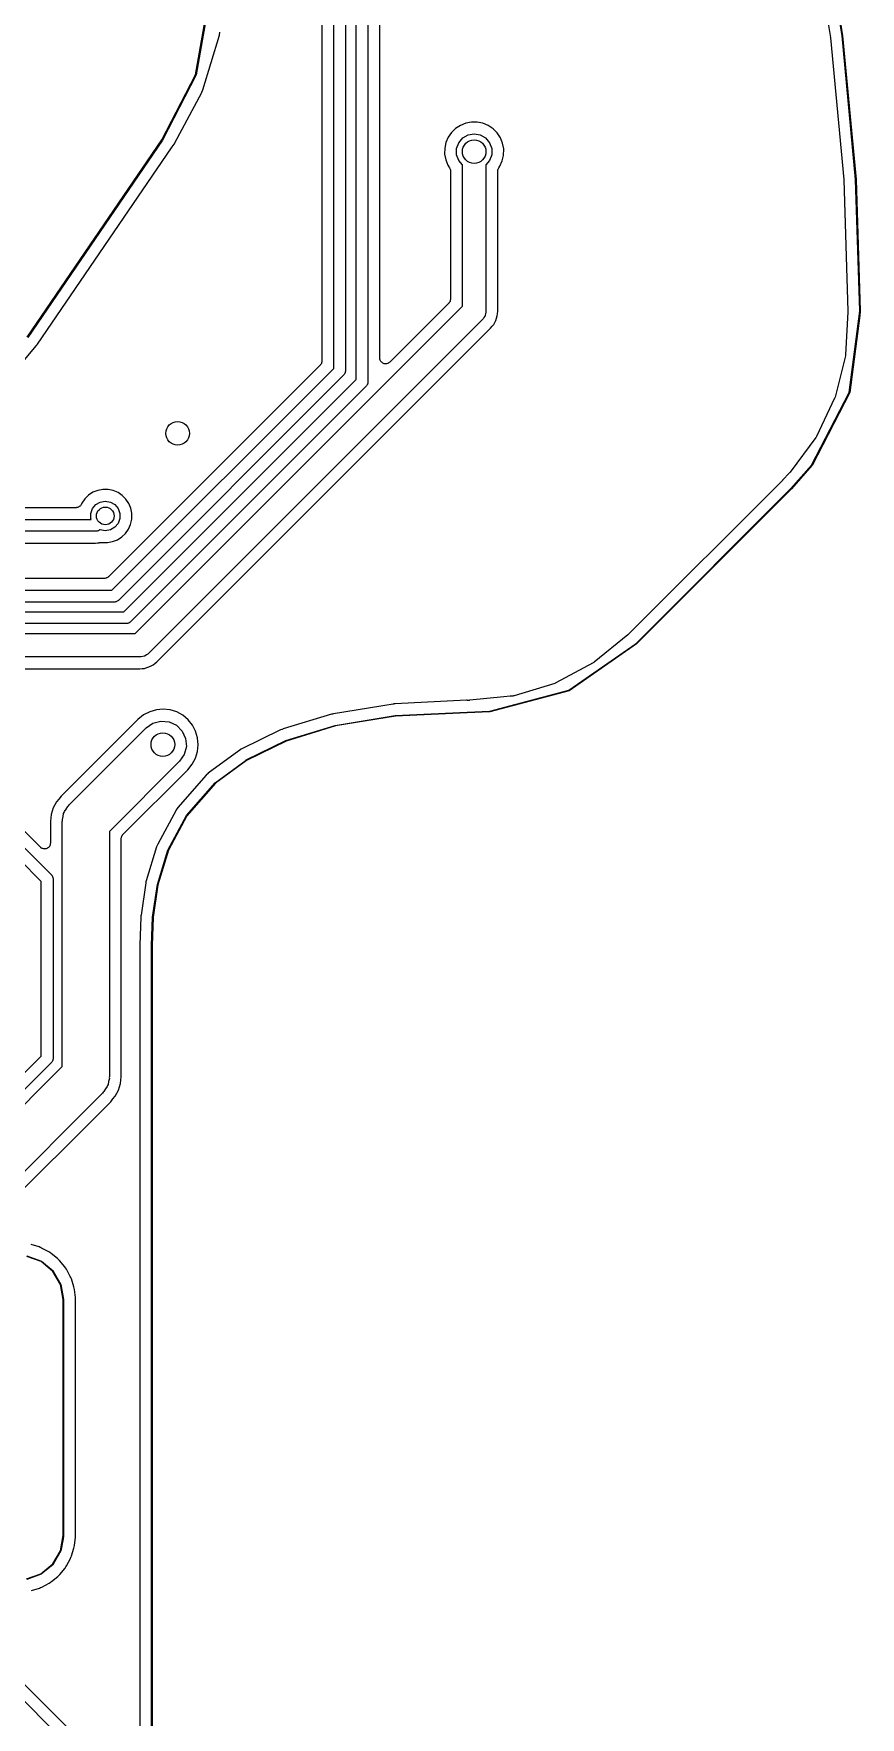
# Model space of a CAD drawing. Extents: x 69.6 to 139.6, y -158 to -61.
# Drawn here: x 125.59 to 139.59, y -118.11 to -89.58 of the extents above; entities that cross this region are included whole.
import ezdxf

# ---------------------------------------------------------------- set-up
doc = ezdxf.new("R2010")
doc.units = 0
doc.header["$MEASUREMENT"] = 0
doc.layers.add('BLACK', color=7, linetype='CONTINUOUS')

msp = doc.modelspace()

# ---------------------------------------------------------------- linework, layer by layer
at = {"layer": 'Black'}
for p, q in [((131.05, -95.4386), (131.05, -73.1514)), ((131.25, -73.11), (131.25, -95.48)), ((131.45, -95.0729), (131.45, -73.1149)), ((130.67, -95.2486), (130.67, -73.4614)), ((130.87, -73.42), (130.87, -95.29)), ((130.47, -77.8303), (130.47, -95.1243)), ((139.283, -89.6132), (138.868, -87.0203)), ((138.877, -87.0186), (139.293, -89.6117)), ((138.671, -87.0567), (139.085, -89.6393)), ((128.328, -90.2717), (128.63, -88.5624)), ((128.63, -88.6195), (128.337, -90.2742)), ((128.453, -90.5262), (128.733, -89.6006)), ((128.733, -89.5997), (128.743, -89.5528)), ((128.733, -89.6006), (128.733, -89.5997)), ((139.085, -89.6393), (139.084, -89.6426)), ((139.084, -89.6426), (139.085, -89.6457)), ((139.085, -89.6457), (139.312, -92.0485)), ((139.513, -92.0476), (139.283, -89.6132)), ((139.293, -89.6117), (139.293, -89.6119)), ((139.293, -89.6119), (139.293, -89.6121)), ((139.293, -89.6121), (139.523, -92.0468)), ((127.76, -91.3781), (128.328, -90.2717)), ((128.337, -90.2756), (127.768, -91.3829)), ((128.337, -90.2742), (128.337, -90.2749)), ((128.337, -90.2749), (128.337, -90.2756)), ((127.98, -91.4248), (128.434, -90.5711)), ((128.434, -90.5703), (128.453, -90.5262)), ((128.434, -90.5711), (128.434, -90.5703)), ((132.665, -91.252), (132.61, -91.333)), ((132.735, -91.1834), (132.665, -91.252)), ((132.817, -91.1298), (132.735, -91.1834)), ((132.908, -91.093), (132.817, -91.1298)), ((132.856, -91.3443), (132.947, -91.292)), ((133.004, -91.0746), (132.908, -91.093)), ((132.947, -91.292), (133.05, -91.2739)), ((133.103, -91.0753), (133.004, -91.0746)), ((133.05, -91.2739), (133.153, -91.292)), ((133.199, -91.095), (133.103, -91.0753)), ((133.153, -91.292), (133.244, -91.3443)), ((133.289, -91.133), (133.199, -91.095)), ((133.37, -91.1879), (133.289, -91.133)), ((133.439, -91.2575), (133.37, -91.1879)), ((133.494, -91.3391), (133.439, -91.2575)), ((125.477, -94.7208), (127.76, -91.3781)), ((127.768, -91.3835), (125.486, -94.7264)), ((125.652, -94.8378), (127.922, -91.5096)), ((127.768, -91.3829), (127.768, -91.3832)), ((127.768, -91.3832), (127.768, -91.3835)), ((127.922, -91.5096), (127.926, -91.5058)), ((127.926, -91.5058), (127.929, -91.5012)), ((127.929, -91.5012), (127.935, -91.4939)), ((127.935, -91.4939), (127.965, -91.4487)), ((127.965, -91.4487), (127.97, -91.4405)), ((127.97, -91.4405), (127.973, -91.4364)), ((127.973, -91.4364), (127.975, -91.4316)), ((127.975, -91.4316), (127.98, -91.4248)), ((132.551, -91.519), (132.549, -91.617)), ((132.571, -91.4231), (132.551, -91.519)), ((132.61, -91.333), (132.571, -91.4231)), ((132.753, -91.5227), (132.789, -91.4244)), ((132.753, -91.6273), (132.753, -91.5227)), ((132.789, -91.4244), (132.856, -91.3443)), ((133.244, -91.3443), (133.311, -91.4244)), ((133.311, -91.4244), (133.347, -91.5227)), ((133.347, -91.5227), (133.347, -91.6273)), ((133.531, -91.4298), (133.494, -91.3391)), ((133.55, -91.5253), (133.531, -91.4298)), ((133.548, -91.6387), (133.55, -91.5253)), ((132.549, -91.617), (132.567, -91.7135)), ((132.567, -91.7135), (132.603, -91.8047)), ((132.603, -91.8047), (132.634, -91.8526)), ((132.634, -91.8526), (132.638, -91.8629)), ((132.638, -91.8629), (132.644, -91.8726)), ((132.644, -91.8726), (132.645, -91.8788)), ((132.645, -91.8788), (132.648, -91.8847)), ((132.648, -91.8847), (132.648, -91.8958)), ((132.789, -91.7256), (132.753, -91.6273)), ((132.85, -91.798), (132.789, -91.7256)), ((132.85, -94.1972), (132.85, -91.798)), ((133.311, -91.7256), (133.25, -91.798)), ((133.25, -91.798), (133.25, -94.28)), ((133.347, -91.6273), (133.311, -91.7256)), ((133.452, -91.8941), (133.453, -91.8809)), ((133.453, -91.8809), (133.455, -91.8771)), ((133.455, -91.8771), (133.456, -91.8729)), ((133.456, -91.8729), (133.463, -91.8615)), ((133.463, -91.8615), (133.468, -91.8495)), ((133.468, -91.8495), (133.487, -91.8232)), ((133.487, -91.8232), (133.527, -91.7336)), ((133.527, -91.7336), (133.548, -91.6387)), ((132.648, -91.8958), (132.65, -91.9068)), ((132.65, -91.9068), (132.65, -94.0729)), ((133.45, -91.9071), (133.452, -91.8941)), ((133.45, -94.2797), (133.45, -91.9071)), ((139.312, -92.0485), (139.312, -92.0516)), ((139.312, -92.0516), (139.313, -92.0547)), ((139.313, -92.0547), (139.383, -94.2806)), ((139.583, -94.275), (139.513, -92.0476)), ((139.523, -92.0468), (139.523, -92.0469)), ((139.523, -92.0469), (139.523, -92.0471)), ((139.523, -92.0471), (139.593, -94.2746)), ((132.621, -94.1436), (131.621, -95.1436)), ((132.623, -94.14), (132.621, -94.1436)), ((132.627, -94.1372), (132.623, -94.14)), ((132.633, -94.1259), (132.627, -94.1372)), ((132.641, -94.1152), (132.633, -94.1259)), ((132.642, -94.1109), (132.641, -94.1152)), ((132.644, -94.1071), (132.642, -94.1109)), ((132.646, -94.0942), (132.644, -94.1071)), ((132.65, -94.0816), (132.646, -94.0942)), ((132.65, -94.0729), (132.649, -94.0772)), ((132.649, -94.0772), (132.65, -94.0816)), ((127.307, -99.74), (132.85, -94.1972)), ((133.191, -94.4214), (127.531, -100.081)), ((133.196, -94.4142), (133.191, -94.4214)), ((133.203, -94.4086), (133.196, -94.4142)), ((133.216, -94.3859), (133.203, -94.4086)), ((133.231, -94.3645), (133.216, -94.3859)), ((133.234, -94.356), (133.231, -94.3645)), ((133.238, -94.3484), (133.234, -94.356)), ((133.242, -94.3227), (133.238, -94.3484)), ((133.249, -94.2974), (133.242, -94.3227)), ((133.25, -94.28), (133.248, -94.2887)), ((133.248, -94.2887), (133.249, -94.2974)), ((133.4, -94.4693), (133.418, -94.4356)), ((133.418, -94.4356), (133.429, -94.3988)), ((133.429, -94.3988), (133.43, -94.3984)), ((133.43, -94.3978), (133.441, -94.3611)), ((133.43, -94.3984), (133.43, -94.3978)), ((133.441, -94.3611), (133.445, -94.3228)), ((133.445, -94.3218), (133.45, -94.281)), ((133.445, -94.3223), (133.445, -94.3218)), ((133.445, -94.3228), (133.445, -94.3223)), ((133.45, -94.2809), (133.45, -94.2797)), ((133.45, -94.281), (133.45, -94.2809)), ((139.383, -94.289), (139.344, -95.0186)), ((139.383, -94.2806), (139.382, -94.2848)), ((139.382, -94.2848), (139.383, -94.289)), ((139.405, -95.6557), (139.584, -94.2789)), ((139.584, -94.3527), (139.415, -95.6578)), ((139.584, -94.2767), (139.583, -94.275)), ((139.584, -94.2773), (139.584, -94.2767)), ((139.584, -94.2789), (139.584, -94.2773)), ((139.593, -94.2802), (139.584, -94.3527)), ((139.593, -94.2746), (139.593, -94.2764)), ((139.593, -94.2764), (139.593, -94.2769)), ((139.593, -94.2769), (139.593, -94.2785)), ((139.593, -94.2785), (139.593, -94.2802)), ((127.673, -100.223), (133.329, -94.5663)), ((133.329, -94.5663), (133.356, -94.5344)), ((133.356, -94.5336), (133.381, -94.5041)), ((133.356, -94.534), (133.356, -94.5336)), ((133.356, -94.5344), (133.356, -94.534)), ((133.381, -94.5041), (133.399, -94.4702)), ((133.399, -94.4698), (133.4, -94.4693)), ((133.399, -94.4702), (133.399, -94.4698)), ((125.261, -95.306), (125.633, -94.8624)), ((125.633, -94.8624), (125.64, -94.8523)), ((125.64, -94.8523), (125.644, -94.8484)), ((125.644, -94.8484), (125.647, -94.8436)), ((125.647, -94.8436), (125.652, -94.8378)), ((139.344, -95.0186), (139.342, -95.0281)), ((130.441, -95.195), (126.855, -98.7807)), ((126.909, -99.01), (130.67, -95.2486)), ((130.443, -95.1914), (130.441, -95.195)), ((130.447, -95.1886), (130.443, -95.1914)), ((130.451, -95.181), (130.447, -95.1886)), ((130.457, -95.1743), (130.451, -95.181)), ((130.458, -95.1702), (130.457, -95.1743)), ((130.461, -95.1666), (130.458, -95.1702)), ((130.462, -95.1623), (130.461, -95.1666)), ((130.464, -95.1585), (130.462, -95.1623)), ((130.465, -95.1499), (130.464, -95.1585)), ((130.468, -95.1417), (130.465, -95.1499)), ((130.47, -95.133), (130.468, -95.1373)), ((130.468, -95.1373), (130.468, -95.1417)), ((130.47, -95.1243), (130.469, -95.1286)), ((130.469, -95.1286), (130.47, -95.133)), ((130.87, -95.2987), (130.866, -95.3113)), ((130.87, -95.29), (130.869, -95.2943)), ((130.869, -95.2943), (130.87, -95.2987)), ((131.452, -95.0858), (131.45, -95.0729)), ((131.453, -95.0988), (131.452, -95.0858)), ((131.455, -95.1028), (131.453, -95.0988)), ((131.456, -95.1071), (131.455, -95.1028)), ((131.463, -95.1184), (131.456, -95.1071)), ((131.468, -95.1303), (131.463, -95.1184)), ((131.471, -95.1334), (131.468, -95.1303)), ((131.473, -95.1372), (131.471, -95.1334)), ((131.483, -95.1456), (131.473, -95.1372)), ((131.493, -95.1548), (131.483, -95.1456)), ((131.497, -95.1567), (131.493, -95.1548)), ((131.5, -95.1595), (131.497, -95.1567)), ((131.512, -95.164), (131.5, -95.1595)), ((131.524, -95.1695), (131.512, -95.164)), ((131.529, -95.1699), (131.524, -95.1695)), ((131.533, -95.1714), (131.529, -95.1699)), ((131.546, -95.1714), (131.533, -95.1714)), ((131.559, -95.1725), (131.546, -95.1714)), ((131.563, -95.1714), (131.559, -95.1725)), ((131.567, -95.1714), (131.563, -95.1714)), ((131.58, -95.1669), (131.567, -95.1714)), ((131.592, -95.1635), (131.58, -95.1669)), ((131.596, -95.161), (131.592, -95.1635)), ((131.6, -95.1595), (131.596, -95.161)), ((131.61, -95.1511), (131.6, -95.1595)), ((131.621, -95.1436), (131.61, -95.1511)), ((139.342, -95.0379), (139.165, -95.7367)), ((139.342, -95.0281), (139.342, -95.0379)), ((130.841, -95.3607), (127.021, -99.1807)), ((127.113, -99.3754), (131.05, -95.4386)), ((131.221, -95.5507), (127.225, -99.5461)), ((130.843, -95.3571), (130.841, -95.3607)), ((130.847, -95.3543), (130.843, -95.3571)), ((130.853, -95.343), (130.847, -95.3543)), ((130.861, -95.3323), (130.853, -95.343)), ((130.862, -95.328), (130.861, -95.3323)), ((130.864, -95.3242), (130.862, -95.328)), ((130.866, -95.3113), (130.864, -95.3242)), ((131.223, -95.5471), (131.221, -95.5507)), ((131.227, -95.5443), (131.223, -95.5471)), ((131.233, -95.533), (131.227, -95.5443)), ((131.241, -95.5223), (131.233, -95.533)), ((131.242, -95.518), (131.241, -95.5223)), ((131.244, -95.5142), (131.242, -95.518)), ((131.246, -95.5013), (131.244, -95.5142)), ((131.25, -95.4887), (131.246, -95.5013)), ((131.25, -95.48), (131.249, -95.4843)), ((131.249, -95.4843), (131.25, -95.4887)), ((138.766, -96.8877), (139.405, -95.6557)), ((139.414, -95.6595), (138.775, -96.8929)), ((139.158, -95.7551), (138.849, -96.4063)), ((139.161, -95.7456), (139.158, -95.7551)), ((139.165, -95.7367), (139.161, -95.7456)), ((139.415, -95.6578), (139.414, -95.6595)), ((138.839, -96.423), (138.402, -97.0107)), ((138.843, -96.4142), (138.839, -96.423)), ((138.849, -96.4063), (138.843, -96.4142)), ((138.394, -97.0201), (138.275, -97.1455)), ((138.398, -97.0149), (138.394, -97.0201)), ((138.402, -97.0107), (138.398, -97.0149)), ((138.417, -97.2861), (138.766, -96.8877)), ((138.774, -96.8938), (138.425, -97.2928)), ((138.775, -96.8929), (138.774, -96.8933)), ((138.774, -96.8933), (138.774, -96.8938)), ((126.759, -97.2997), (126.672, -97.3162)), ((126.847, -97.3003), (126.759, -97.2997)), ((126.934, -97.318), (126.847, -97.3003)), ((138.273, -97.1472), (135.662, -99.7587)), ((135.798, -99.9057), (138.417, -97.2861)), ((138.425, -97.293), (135.805, -99.9127)), ((138.274, -97.1462), (138.273, -97.1472)), ((138.275, -97.1455), (138.274, -97.1462)), ((138.425, -97.2928), (138.425, -97.2929)), ((138.425, -97.2929), (138.425, -97.293)), ((126.369, -97.5866), (126.359, -97.5924)), ((126.373, -97.582), (126.369, -97.5866)), ((126.377, -97.5785), (126.373, -97.582)), ((126.384, -97.5688), (126.377, -97.5785)), ((126.391, -97.56), (126.384, -97.5688)), ((126.393, -97.5544), (126.391, -97.56)), ((126.396, -97.5494), (126.393, -97.5544)), ((126.404, -97.5322), (126.396, -97.5494)), ((126.454, -97.4593), (126.404, -97.5322)), ((126.517, -97.3976), (126.454, -97.4593)), ((126.591, -97.3493), (126.517, -97.3976)), ((126.583, -97.6245), (126.639, -97.5578)), ((126.672, -97.3162), (126.591, -97.3493)), ((126.639, -97.5578), (126.714, -97.5142)), ((126.714, -97.5142), (126.8, -97.499)), ((126.8, -97.499), (126.886, -97.5142)), ((126.886, -97.5142), (126.961, -97.5578)), ((127.015, -97.3522), (126.934, -97.318)), ((126.961, -97.5578), (127.017, -97.6245)), ((127.088, -97.4016), (127.015, -97.3522)), ((127.15, -97.4642), (127.088, -97.4016)), ((127.199, -97.5377), (127.15, -97.4642)), ((127.233, -97.6193), (127.199, -97.5377)), ((109.15, -97.81), (126.559, -97.81)), ((126.304, -97.61), (111.281, -97.61)), ((126.31, -97.609), (126.304, -97.61)), ((126.316, -97.6093), (126.31, -97.609)), ((126.327, -97.606), (126.316, -97.6093)), ((126.339, -97.604), (126.327, -97.606)), ((126.344, -97.601), (126.339, -97.604)), ((126.35, -97.5993), (126.344, -97.601)), ((126.359, -97.5924), (126.35, -97.5993)), ((126.553, -97.7064), (126.583, -97.6245)), ((126.553, -97.7936), (126.553, -97.7064)), ((126.559, -97.81), (126.553, -97.7936)), ((127.017, -97.8755), (126.961, -97.9422)), ((127.017, -97.6245), (127.047, -97.7064)), ((127.047, -97.7936), (127.017, -97.8755)), ((127.047, -97.7064), (127.047, -97.7936)), ((127.229, -97.8927), (127.248, -97.8074)), ((127.25, -97.7052), (127.233, -97.6193)), ((127.248, -97.8074), (127.25, -97.7052)), ((126.64, -98.01), (109.191, -98.01)), ((126.644, -98.0092), (126.64, -98.01)), ((126.649, -98.0096), (126.644, -98.0092)), ((126.661, -98.0062), (126.649, -98.0096)), ((126.674, -98.004), (126.661, -98.0062)), ((126.678, -98.0018), (126.674, -98.004)), ((126.682, -98.0006), (126.678, -98.0018)), ((126.693, -97.9931), (126.682, -98.0006)), ((126.704, -97.9866), (126.693, -97.9931)), ((126.707, -97.9832), (126.704, -97.9866)), ((126.708, -97.9824), (126.707, -97.9832)), ((126.714, -97.9858), (126.708, -97.9824)), ((126.8, -98.001), (126.714, -97.9858)), ((126.886, -97.9858), (126.8, -98.001)), ((126.961, -97.9422), (126.886, -97.9858)), ((126.922, -98.1855), (127.004, -98.1536)), ((127.004, -98.1536), (127.078, -98.1063)), ((127.078, -98.1063), (127.142, -98.0455)), ((127.142, -98.0455), (127.193, -97.9734)), ((127.193, -97.9734), (127.229, -97.8927)), ((110.477, -98.21), (126.635, -98.21)), ((126.635, -98.21), (126.667, -98.2069)), ((126.667, -98.2069), (126.668, -98.2069)), ((126.668, -98.2068), (126.697, -98.2043)), ((126.668, -98.2069), (126.668, -98.2068)), ((126.697, -98.2043), (126.703, -98.2024)), ((126.703, -98.2024), (126.711, -98.2015)), ((126.711, -98.2015), (126.719, -98.199)), ((126.719, -98.199), (126.728, -98.1994)), ((126.728, -98.1994), (126.737, -98.1983)), ((126.737, -98.1983), (126.74, -98.1989)), ((126.74, -98.1989), (126.835, -98.2008)), ((126.835, -98.2008), (126.922, -98.1855)), ((112.061, -99.01), (126.909, -99.01)), ((126.784, -98.81), (112.186, -98.81)), ((126.789, -98.8092), (126.784, -98.81)), ((126.793, -98.8096), (126.789, -98.8092)), ((126.806, -98.8062), (126.793, -98.8096)), ((126.819, -98.804), (126.806, -98.8062)), ((126.822, -98.8018), (126.819, -98.804)), ((126.827, -98.8006), (126.822, -98.8018)), ((126.837, -98.7931), (126.827, -98.8006)), ((126.849, -98.7866), (126.837, -98.7931)), ((126.851, -98.7832), (126.849, -98.7866)), ((126.855, -98.7807), (126.851, -98.7832)), ((126.95, -99.21), (112.02, -99.21)), ((126.954, -99.2092), (126.95, -99.21)), ((126.959, -99.2096), (126.954, -99.2092)), ((126.971, -99.2062), (126.959, -99.2096)), ((126.984, -99.204), (126.971, -99.2062)), ((126.988, -99.2018), (126.984, -99.204)), ((126.992, -99.2006), (126.988, -99.2018)), ((127.003, -99.1931), (126.992, -99.2006)), ((127.014, -99.1866), (127.003, -99.1931)), ((127.017, -99.1832), (127.014, -99.1866)), ((127.021, -99.1807), (127.017, -99.1832)), ((111.4, -99.3754), (127.113, -99.3754)), ((127.155, -99.5754), (111.4, -99.5754)), ((127.159, -99.5747), (127.155, -99.5754)), ((127.163, -99.575), (127.159, -99.5747)), ((127.176, -99.5717), (127.163, -99.575)), ((127.189, -99.5694), (127.176, -99.5717)), ((127.193, -99.5672), (127.189, -99.5694)), ((127.197, -99.5661), (127.193, -99.5672)), ((127.208, -99.5586), (127.197, -99.5661)), ((127.219, -99.552), (127.208, -99.5586)), ((127.222, -99.5487), (127.219, -99.552)), ((127.225, -99.5461), (127.222, -99.5487)), ((112.21, -99.74), (127.307, -99.74)), ((135.655, -99.7654), (135.086, -100.231)), ((135.658, -99.7616), (135.655, -99.7654)), ((135.662, -99.7587), (135.658, -99.7616)), ((127.39, -100.14), (112.293, -100.14)), ((127.399, -100.138), (127.39, -100.14)), ((127.407, -100.139), (127.399, -100.138)), ((127.433, -100.132), (127.407, -100.139)), ((127.458, -100.128), (127.433, -100.132)), ((127.466, -100.124), (127.458, -100.128)), ((127.475, -100.121), (127.466, -100.124)), ((127.496, -100.106), (127.475, -100.121)), ((127.519, -100.093), (127.496, -100.106)), ((127.524, -100.086), (127.519, -100.093)), ((127.531, -100.081), (127.524, -100.086)), ((134.655, -100.704), (135.794, -99.9097)), ((135.8, -99.9179), (134.66, -100.713)), ((135.794, -99.9097), (135.795, -99.909)), ((135.795, -99.909), (135.796, -99.9089)), ((135.796, -99.9088), (135.797, -99.9071)), ((135.796, -99.9089), (135.796, -99.9088)), ((135.797, -99.9071), (135.798, -99.9057)), ((135.801, -99.9167), (135.8, -99.9179)), ((135.802, -99.9151), (135.801, -99.9167)), ((135.803, -99.9137), (135.802, -99.9142)), ((135.802, -99.9142), (135.802, -99.9142)), ((135.802, -99.9142), (135.802, -99.9151)), ((135.805, -99.9127), (135.803, -99.9137)), ((112.417, -100.34), (127.385, -100.34)), ((127.385, -100.34), (127.426, -100.336)), ((127.426, -100.336), (127.427, -100.336)), ((127.427, -100.336), (127.466, -100.333)), ((127.427, -100.336), (127.427, -100.336)), ((127.466, -100.333), (127.502, -100.321)), ((127.502, -100.321), (127.503, -100.321)), ((127.503, -100.321), (127.54, -100.31)), ((127.503, -100.321), (127.503, -100.321)), ((127.54, -100.31), (127.574, -100.292)), ((127.574, -100.292), (127.575, -100.292)), ((127.575, -100.292), (127.609, -100.274)), ((127.575, -100.292), (127.575, -100.292)), ((127.609, -100.274), (127.639, -100.25)), ((127.639, -100.25), (127.64, -100.25)), ((127.64, -100.249), (127.672, -100.224)), ((127.64, -100.25), (127.64, -100.249)), ((127.672, -100.224), (127.672, -100.223)), ((127.672, -100.223), (127.673, -100.223)), ((135.069, -100.242), (134.433, -100.581)), ((135.077, -100.236), (135.069, -100.242)), ((135.086, -100.231), (135.077, -100.236)), ((125.699, -103.365), (122.986, -100.651)), ((133.314, -101.061), (134.655, -100.704)), ((134.659, -100.714), (133.316, -101.071)), ((134.415, -100.589), (133.726, -100.798)), ((134.424, -100.584), (134.415, -100.589)), ((134.433, -100.581), (134.424, -100.584)), ((134.66, -100.713), (134.659, -100.714)), ((125.715, -103.946), (122.729, -100.96)), ((122.841, -100.789), (125.886, -103.834)), ((131.68, -100.938), (130.668, -101.102)), ((131.682, -100.938), (131.68, -100.938)), ((131.687, -100.937), (131.682, -100.938)), ((131.692, -100.937), (131.687, -100.937)), ((131.709, -100.934), (131.692, -100.937)), ((132.92, -100.875), (131.709, -100.934)), ((132.925, -100.875), (132.92, -100.875)), ((132.929, -100.875), (132.925, -100.875)), ((132.932, -100.876), (132.929, -100.875)), ((132.966, -100.876), (132.932, -100.876)), ((132.971, -100.875), (132.966, -100.876)), ((132.976, -100.875), (132.971, -100.875)), ((133.55, -100.818), (132.976, -100.875)), ((133.66, -100.807), (133.55, -100.818)), ((133.707, -100.802), (133.66, -100.807)), ((133.716, -100.8), (133.707, -100.802)), ((133.726, -100.798), (133.716, -100.8)), ((127.351, -101.201), (126.049, -102.502)), ((127.353, -101.198), (127.351, -101.201)), ((127.448, -101.122), (127.353, -101.198)), ((127.552, -101.068), (127.448, -101.122)), ((127.492, -101.342), (127.606, -101.262)), ((127.665, -101.036), (127.552, -101.068)), ((127.606, -101.262), (127.74, -101.227)), ((127.781, -101.026), (127.665, -101.036)), ((127.74, -101.227), (127.879, -101.239)), ((127.898, -101.038), (127.781, -101.026)), ((127.879, -101.239), (128.004, -101.297)), ((128.009, -101.073), (127.898, -101.038)), ((128.004, -101.297), (128.103, -101.396)), ((128.112, -101.129), (128.009, -101.073)), ((128.202, -101.204), (128.112, -101.129)), ((128.276, -101.295), (128.202, -101.204)), ((128.33, -101.398), (128.276, -101.295)), ((130.635, -101.11), (129.815, -101.361)), ((129.859, -101.556), (130.695, -101.3)), ((130.642, -101.108), (130.635, -101.11)), ((130.646, -101.107), (130.642, -101.108)), ((130.649, -101.107), (130.646, -101.107)), ((130.668, -101.102), (130.649, -101.107)), ((130.695, -101.3), (130.695, -101.3)), ((130.695, -101.3), (130.696, -101.3)), ((130.696, -101.3), (131.713, -101.134)), ((131.715, -101.144), (130.698, -101.31)), ((131.713, -101.134), (131.714, -101.134)), ((131.714, -101.134), (132.931, -101.076)), ((131.714, -101.134), (131.714, -101.134)), ((132.932, -101.086), (131.715, -101.144)), ((132.931, -101.076), (133.314, -101.061)), ((132.931, -101.076), (132.931, -101.076)), ((132.931, -101.076), (132.931, -101.076)), ((133.315, -101.071), (132.932, -101.086)), ((132.932, -101.086), (132.932, -101.086)), ((132.932, -101.086), (132.932, -101.086)), ((133.316, -101.071), (133.315, -101.071)), ((133.316, -101.071), (133.316, -101.071)), ((126.187, -102.647), (127.492, -101.342)), ((128.103, -101.396), (128.161, -101.521)), ((128.161, -101.521), (128.173, -101.66)), ((128.364, -101.511), (128.33, -101.398)), ((128.375, -101.627), (128.364, -101.511)), ((129.769, -101.377), (129.103, -101.705)), ((129.187, -101.886), (129.858, -101.556)), ((129.862, -101.566), (129.192, -101.895)), ((129.792, -101.369), (129.769, -101.377)), ((129.794, -101.368), (129.792, -101.369)), ((129.796, -101.367), (129.794, -101.368)), ((129.805, -101.363), (129.796, -101.367)), ((129.815, -101.361), (129.805, -101.363)), ((129.815, -101.361), (129.815, -101.361)), ((129.815, -101.361), (129.815, -101.361)), ((129.858, -101.556), (129.859, -101.556)), ((129.859, -101.556), (129.859, -101.556)), ((130.698, -101.31), (129.862, -101.566)), ((128.138, -101.794), (128.058, -101.908)), ((128.173, -101.66), (128.138, -101.794)), ((128.273, -101.959), (128.328, -101.855)), ((128.328, -101.855), (128.363, -101.743)), ((128.363, -101.743), (128.375, -101.627)), ((129.061, -101.731), (128.545, -102.112)), ((129.063, -101.729), (129.061, -101.731)), ((129.072, -101.724), (129.063, -101.729)), ((129.073, -101.723), (129.072, -101.724)), ((129.075, -101.722), (129.073, -101.723)), ((129.103, -101.705), (129.075, -101.722)), ((128.058, -101.908), (126.87, -103.096)), ((127.099, -103.149), (128.196, -102.053)), ((128.508, -102.144), (128.026, -102.694)), ((128.196, -102.053), (128.273, -101.959)), ((128.543, -102.113), (128.508, -102.144)), ((128.545, -102.112), (128.543, -102.113)), ((128.661, -102.275), (129.186, -101.887)), ((129.192, -101.895), (128.667, -102.282)), ((129.186, -101.887), (129.187, -101.886)), ((129.186, -101.887), (129.186, -101.887)), ((128.175, -102.827), (128.66, -102.275)), ((128.667, -102.282), (128.183, -102.833)), ((128.66, -102.275), (128.66, -102.275)), ((128.66, -102.275), (128.661, -102.275)), ((125.917, -102.697), (125.9, -102.752)), ((125.945, -102.646), (125.917, -102.697)), ((125.946, -102.645), (125.945, -102.646)), ((125.973, -102.594), (125.946, -102.645)), ((125.946, -102.645), (125.946, -102.645)), ((126.011, -102.549), (125.973, -102.594)), ((126.049, -102.502), (126.011, -102.548)), ((126.011, -102.548), (126.011, -102.549)), ((126.011, -102.549), (126.011, -102.549)), ((126.107, -102.761), (126.137, -102.718)), ((126.137, -102.718), (126.164, -102.673)), ((126.164, -102.673), (126.177, -102.662)), ((126.177, -102.662), (126.187, -102.647)), ((128.015, -102.709), (128, -102.73)), ((128.016, -102.708), (128.015, -102.709)), ((128.026, -102.694), (128.016, -102.707)), ((128.016, -102.707), (128.016, -102.708)), ((125.877, -102.867), (125.87, -102.926)), ((125.87, -102.926), (125.87, -102.928)), ((125.87, -102.928), (125.87, -102.928)), ((125.87, -102.928), (125.87, -102.928)), ((125.87, -102.928), (125.87, -102.93)), ((125.87, -102.93), (125.87, -103.294)), ((125.883, -102.808), (125.877, -102.866)), ((125.877, -102.866), (125.877, -102.867)), ((125.877, -102.867), (125.877, -102.867)), ((125.9, -102.753), (125.883, -102.808)), ((125.9, -102.752), (125.9, -102.753)), ((125.9, -102.753), (125.9, -102.753)), ((126.07, -102.93), (126.073, -102.913)), ((126.07, -107.084), (126.07, -102.93)), ((126.072, -102.895), (126.085, -102.845)), ((126.073, -102.913), (126.072, -102.895)), ((126.085, -102.845), (126.094, -102.793)), ((126.094, -102.793), (126.103, -102.778)), ((126.103, -102.778), (126.107, -102.761)), ((127.998, -102.734), (127.687, -103.313)), ((127.861, -103.412), (128.174, -102.828)), ((128.183, -102.833), (127.87, -103.417)), ((128, -102.73), (127.998, -102.734)), ((128.174, -102.828), (128.175, -102.827)), ((128.175, -102.827), (128.175, -102.827)), ((125.87, -103.294), (125.868, -103.307)), ((126.87, -103.096), (126.87, -107.25)), ((127.07, -103.211), (127.074, -103.199)), ((127.071, -103.216), (127.07, -103.211)), ((127.07, -103.22), (127.071, -103.216)), ((127.07, -107.25), (127.07, -103.22)), ((127.074, -103.199), (127.076, -103.186)), ((127.076, -103.186), (127.078, -103.182)), ((127.078, -103.182), (127.079, -103.178)), ((127.079, -103.178), (127.087, -103.167)), ((127.087, -103.167), (127.093, -103.156)), ((127.093, -103.156), (127.097, -103.153)), ((127.097, -103.153), (127.099, -103.149)), ((125.71, -103.373), (125.699, -103.365)), ((125.72, -103.381), (125.71, -103.373)), ((125.724, -103.382), (125.72, -103.381)), ((125.728, -103.385), (125.724, -103.382)), ((125.74, -103.388), (125.728, -103.385)), ((125.753, -103.393), (125.74, -103.388)), ((125.757, -103.393), (125.753, -103.393)), ((125.761, -103.394), (125.757, -103.393)), ((125.774, -103.393), (125.761, -103.394)), ((125.787, -103.393), (125.774, -103.393)), ((125.791, -103.391), (125.787, -103.393)), ((125.796, -103.391), (125.791, -103.391)), ((125.808, -103.385), (125.796, -103.391)), ((125.82, -103.381), (125.808, -103.385)), ((125.823, -103.378), (125.82, -103.381)), ((125.827, -103.376), (125.823, -103.378)), ((125.837, -103.367), (125.827, -103.376)), ((125.847, -103.359), (125.837, -103.367)), ((125.849, -103.355), (125.847, -103.359)), ((125.852, -103.352), (125.849, -103.355)), ((125.857, -103.34), (125.852, -103.352)), ((125.864, -103.329), (125.857, -103.34)), ((125.865, -103.324), (125.864, -103.329)), ((125.867, -103.32), (125.865, -103.324)), ((125.868, -103.307), (125.867, -103.32)), ((127.669, -103.357), (127.492, -103.934)), ((127.672, -103.349), (127.669, -103.357)), ((127.669, -103.357), (127.669, -103.357)), ((127.673, -103.348), (127.672, -103.349)), ((127.687, -103.313), (127.673, -103.348)), ((127.673, -103.348), (127.673, -103.348)), ((127.682, -103.998), (127.861, -103.413)), ((127.87, -103.417), (127.692, -104)), ((127.861, -103.413), (127.861, -103.412)), ((127.861, -103.413), (127.861, -103.413)), ((125.886, -103.834), (125.888, -103.838)), ((125.888, -103.838), (125.892, -103.841)), ((125.892, -103.841), (125.898, -103.852)), ((125.898, -103.852), (125.906, -103.863)), ((125.906, -103.863), (125.907, -103.867)), ((125.907, -103.867), (125.909, -103.871)), ((125.715, -106.904), (125.715, -103.946)), ((125.909, -103.871), (125.911, -103.884)), ((125.911, -103.884), (125.915, -103.896)), ((125.915, -103.896), (125.914, -103.901)), ((125.914, -103.901), (125.915, -103.905)), ((125.915, -103.905), (125.915, -106.945)), ((127.484, -103.971), (127.405, -104.515)), ((127.488, -103.958), (127.484, -103.971)), ((127.489, -103.952), (127.488, -103.955)), ((127.488, -103.955), (127.488, -103.958)), ((127.492, -103.934), (127.489, -103.952)), ((127.602, -104.549), (127.682, -103.998)), ((127.692, -104), (127.612, -104.55)), ((127.682, -103.998), (127.682, -103.998)), ((127.682, -103.998), (127.682, -103.998)), ((127.402, -104.543), (127.383, -105.024)), ((127.403, -104.534), (127.402, -104.543)), ((127.404, -104.524), (127.403, -104.529)), ((127.403, -104.529), (127.403, -104.534)), ((127.405, -104.515), (127.404, -104.524)), ((127.583, -105.032), (127.602, -104.549)), ((127.612, -104.55), (127.593, -105.032)), ((127.602, -104.549), (127.602, -104.549)), ((127.602, -104.549), (127.602, -104.549)), ((127.383, -105.024), (127.383, -105.026)), ((127.383, -105.026), (127.383, -105.028)), ((127.383, -105.028), (127.383, -105.032)), ((127.383, -105.032), (127.383, -145.027)), ((127.583, -145.032), (127.583, -105.032)), ((127.583, -105.032), (127.583, -105.032)), ((127.583, -105.032), (127.583, -105.032)), ((127.593, -105.032), (127.593, -145.032)), ((121.304, -111.314), (125.715, -106.904)), ((125.892, -107.009), (125.888, -107.012)), ((125.898, -106.998), (125.892, -107.009)), ((125.906, -106.987), (125.898, -106.998)), ((125.907, -106.983), (125.906, -106.987)), ((125.909, -106.979), (125.907, -106.983)), ((125.911, -106.966), (125.909, -106.979)), ((125.915, -106.954), (125.911, -106.966)), ((125.915, -106.945), (125.914, -106.949)), ((125.914, -106.949), (125.915, -106.954)), ((125.886, -107.016), (121.475, -111.426)), ((122.937, -110.217), (126.07, -107.084)), ((125.888, -107.012), (125.886, -107.016)), ((126.868, -107.285), (126.855, -107.335)), ((126.87, -107.25), (126.867, -107.267)), ((126.867, -107.267), (126.868, -107.285)), ((127.063, -107.313), (127.07, -107.254)), ((127.07, -107.252), (127.07, -107.25)), ((127.07, -107.254), (127.07, -107.252)), ((127.07, -107.252), (127.07, -107.252)), ((127.07, -107.252), (127.07, -107.252)), ((126.753, -107.533), (123.62, -110.666)), ((126.763, -107.518), (126.753, -107.533)), ((126.776, -107.507), (126.763, -107.518)), ((126.803, -107.462), (126.776, -107.507)), ((126.833, -107.419), (126.803, -107.462)), ((126.837, -107.402), (126.833, -107.419)), ((126.846, -107.387), (126.837, -107.402)), ((126.855, -107.335), (126.846, -107.387)), ((126.967, -107.586), (126.994, -107.535)), ((126.994, -107.535), (126.995, -107.534)), ((126.994, -107.535), (126.994, -107.535)), ((126.995, -107.534), (127.023, -107.483)), ((127.023, -107.483), (127.04, -107.428)), ((127.04, -107.427), (127.057, -107.372)), ((127.04, -107.428), (127.04, -107.427)), ((127.04, -107.427), (127.04, -107.427)), ((127.057, -107.372), (127.063, -107.314)), ((127.063, -107.314), (127.063, -107.313)), ((127.063, -107.313), (127.063, -107.313)), ((123.849, -110.719), (126.891, -107.678)), ((126.891, -107.678), (126.929, -107.632)), ((126.929, -107.631), (126.967, -107.586)), ((126.929, -107.632), (126.929, -107.631)), ((126.929, -107.631), (126.929, -107.631)), ((125.677, -110.14), (125.543, -110.1)), ((125.698, -110.149), (125.677, -110.14)), ((125.712, -110.388), (125.469, -110.299)), ((125.471, -110.289), (125.716, -110.378)), ((125.699, -110.149), (125.698, -110.149)), ((125.698, -110.149), (125.698, -110.149)), ((125.72, -110.158), (125.699, -110.149)), ((125.91, -110.554), (125.712, -110.388)), ((125.716, -110.378), (125.717, -110.379)), ((125.717, -110.379), (125.718, -110.379)), ((125.718, -110.379), (125.917, -110.547)), ((125.844, -110.223), (125.72, -110.158)), ((125.862, -110.235), (125.844, -110.223)), ((125.863, -110.236), (125.862, -110.235)), ((125.864, -110.236), (125.863, -110.236)), ((125.883, -110.249), (125.864, -110.236)), ((125.991, -110.337), (125.883, -110.249)), ((126.007, -110.352), (125.991, -110.337)), ((126.008, -110.353), (126.007, -110.352)), ((126.024, -110.369), (126.008, -110.353)), ((126.008, -110.353), (126.008, -110.353)), ((126.114, -110.477), (126.024, -110.369)), ((126.039, -110.778), (125.91, -110.554)), ((125.917, -110.547), (125.918, -110.548)), ((125.918, -110.548), (126.048, -110.774)), ((126.126, -110.495), (126.114, -110.477)), ((126.127, -110.496), (126.126, -110.495)), ((126.14, -110.515), (126.127, -110.496)), ((126.127, -110.496), (126.127, -110.496)), ((126.207, -110.638), (126.14, -110.515)), ((126.216, -110.659), (126.207, -110.638)), ((126.216, -110.66), (126.216, -110.659)), ((126.216, -110.659), (126.216, -110.659)), ((126.225, -110.681), (126.216, -110.66)), ((126.267, -110.814), (126.225, -110.681)), ((126.083, -111.032), (126.039, -110.778)), ((126.048, -110.774), (126.048, -110.774)), ((126.048, -110.774), (126.048, -110.775)), ((126.048, -110.775), (126.048, -110.776)), ((126.048, -110.776), (126.048, -110.776)), ((126.048, -110.776), (126.093, -111.031)), ((126.271, -110.836), (126.267, -110.814)), ((126.272, -110.837), (126.271, -110.836)), ((126.276, -110.86), (126.272, -110.837)), ((126.272, -110.837), (126.272, -110.837)), ((126.292, -110.999), (126.276, -110.86)), ((126.292, -111.007), (126.292, -110.999)), ((126.083, -115.032), (126.083, -111.032)), ((126.093, -111.031), (126.093, -111.032)), ((126.093, -111.032), (126.093, -111.032)), ((126.093, -111.032), (126.093, -115.032)), ((126.293, -111.012), (126.292, -111.007)), ((126.292, -111.018), (126.293, -111.012)), ((126.293, -111.026), (126.292, -111.018)), ((126.293, -111.03), (126.293, -111.026)), ((126.293, -111.032), (126.293, -111.03)), ((126.293, -115.03), (126.293, -111.032)), ((126.293, -111.032), (126.293, -111.032)), ((126.293, -111.032), (126.293, -111.032)), ((126.293, -111.032), (126.293, -111.032)), ((126.038, -115.288), (126.083, -115.032)), ((126.083, -115.089), (126.047, -115.291)), ((126.083, -115.032), (126.083, -115.032)), ((126.083, -115.032), (126.083, -115.032)), ((126.093, -115.034), (126.083, -115.089)), ((126.093, -115.032), (126.093, -115.032)), ((126.093, -115.032), (126.093, -115.032)), ((126.093, -115.032), (126.093, -115.034)), ((126.228, -115.377), (126.268, -115.243)), ((126.268, -115.243), (126.273, -115.221)), ((126.273, -115.22), (126.278, -115.198)), ((126.273, -115.221), (126.273, -115.22)), ((126.273, -115.22), (126.273, -115.22)), ((126.278, -115.198), (126.292, -115.059)), ((126.292, -115.038), (126.293, -115.03)), ((126.293, -115.044), (126.292, -115.038)), ((126.292, -115.049), (126.293, -115.044)), ((126.292, -115.059), (126.292, -115.049)), ((125.71, -115.678), (125.908, -115.512)), ((125.915, -115.519), (125.715, -115.686)), ((125.908, -115.512), (126.038, -115.288)), ((125.916, -115.518), (125.915, -115.519)), ((126.047, -115.292), (125.916, -115.518)), ((126.047, -115.291), (126.047, -115.291)), ((126.047, -115.291), (126.047, -115.291)), ((126.047, -115.291), (126.047, -115.292)), ((126.118, -115.582), (126.13, -115.563)), ((126.13, -115.563), (126.131, -115.562)), ((126.131, -115.562), (126.144, -115.543)), ((126.131, -115.562), (126.131, -115.562)), ((126.144, -115.543), (126.21, -115.42)), ((126.21, -115.42), (126.218, -115.399)), ((126.218, -115.399), (126.219, -115.398)), ((126.219, -115.398), (126.228, -115.377)), ((126.219, -115.398), (126.219, -115.398)), ((125.466, -115.766), (125.71, -115.678)), ((125.714, -115.687), (125.469, -115.776)), ((125.715, -115.686), (125.714, -115.687)), ((125.715, -115.686), (125.715, -115.686)), ((125.726, -115.904), (125.849, -115.837)), ((125.849, -115.837), (125.868, -115.825)), ((125.868, -115.825), (125.869, -115.824)), ((125.869, -115.824), (125.87, -115.824)), ((125.87, -115.824), (125.888, -115.812)), ((125.888, -115.812), (125.996, -115.723)), ((125.996, -115.723), (126.012, -115.707)), ((126.012, -115.707), (126.013, -115.706)), ((126.013, -115.706), (126.029, -115.69)), ((126.013, -115.706), (126.013, -115.706)), ((126.029, -115.69), (126.118, -115.582)), ((123.62, -116.029), (126.358, -118.767)), ((126.323, -118.449), (123.849, -115.976)), ((125.55, -115.962), (125.683, -115.921)), ((125.683, -115.921), (125.704, -115.913)), ((125.704, -115.913), (125.705, -115.912)), ((125.705, -115.912), (125.706, -115.912)), ((125.706, -115.912), (125.726, -115.904))]:
    msp.add_line(p, q, dxfattribs=at)
for centre, radius in [((133.05, -91.575), 0.2), ((128.025, -96.35), 0.2), ((126.8, -97.75), 0.15), ((127.775, -101.625), 0.2)]:
    msp.add_circle(centre, radius, dxfattribs=at)

doc.saveas('drawing.dxf')
